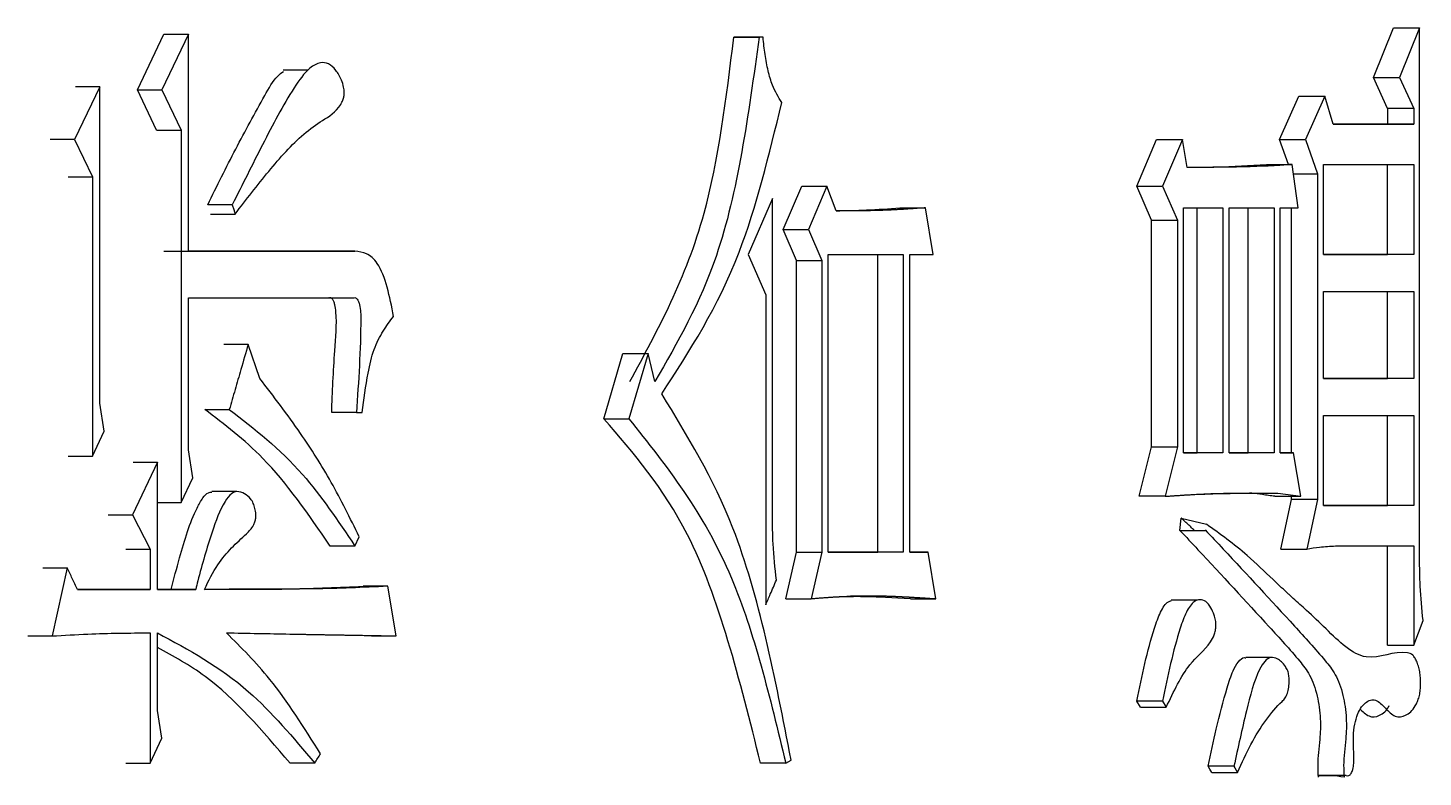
# Model space of a CAD drawing. Header units: millimetres. Extents: x 2136 to 4572, y 748 to 2471.
# Drawn here: x 3181.025 to 3185.889, y 1011.833 to 1014.446 of the extents above; entities that cross this region are included whole.
import ezdxf

# ---------------------------------------------------------------- set-up
doc = ezdxf.new("R2010")
doc.units = ezdxf.units.MM

msp = doc.modelspace()

# ---------------------------------------------------------------- linework, layer by layer
at = {"color": 7, "linetype": 'Continuous', "lineweight": 25}
for p, q in [((3181.4075, 1014.2294), (3181.4995, 1014.4241)), ((3181.5848, 1014.4241), (3181.4926, 1014.2294)), ((3181.4995, 1014.4241), (3181.5848, 1014.4241)), ((3181.5848, 1013.6669), (3181.5848, 1014.4241)), ((3185.7163, 1014.2728), (3185.7858, 1014.4458)), ((3185.7858, 1014.4458), (3185.8767, 1014.4458)), ((3185.8767, 1014.4458), (3185.8071, 1014.2728)), ((3185.8767, 1012.5961), (3185.8767, 1014.4458)), ((3183.4862, 1014.4133), (3183.5741, 1014.4133)), ((3183.5881, 1014.4133), (3183.5002, 1014.4133)), ((3183.5881, 1014.4133), (3183.5741, 1014.4133)), ((3182.0017, 1014.2986), (3181.9153, 1014.2986)), ((3185.7163, 1014.2728), (3185.8071, 1014.2728)), ((3185.7654, 1014.1646), (3185.7163, 1014.2728)), ((3185.8071, 1014.2728), (3185.8563, 1014.1646)), ((3181.2762, 1014.2402), (3181.1881, 1014.0563)), ((3181.2762, 1014.2402), (3181.1914, 1014.2402)), ((3181.4075, 1014.2294), (3181.4926, 1014.2294)), ((3181.474, 1014.0888), (3181.4075, 1014.2294)), ((3181.4926, 1014.2294), (3181.5592, 1014.0888)), ((3185.3888, 1014.0564), (3185.4557, 1014.2078)), ((3185.4557, 1014.2078), (3185.5462, 1014.2078)), ((3185.5462, 1014.2078), (3185.4792, 1014.0564)), ((3185.5754, 1014.1105), (3185.5462, 1014.2078)), ((3185.8563, 1014.1646), (3185.7654, 1014.1646)), ((3185.7654, 1014.1646), (3185.7654, 1014.1105)), ((3185.8563, 1014.1646), (3185.8563, 1014.1105)), ((3181.474, 1014.0888), (3181.5592, 1014.0888)), ((3181.5592, 1014.0888), (3181.5592, 1012.7907)), ((3185.7654, 1014.1105), (3185.8563, 1014.1105)), ((3181.1881, 1014.0563), (3181.1034, 1014.0563)), ((3181.1881, 1014.0563), (3181.2504, 1013.9265)), ((3184.891, 1013.8941), (3184.96, 1014.0564)), ((3184.96, 1014.0564), (3185.0498, 1014.0564)), ((3185.0498, 1014.0564), (3184.9807, 1013.8941)), ((3185.067, 1013.959), (3185.0498, 1014.0564)), ((3185.3888, 1014.0564), (3185.4792, 1014.0564)), ((3185.4193, 1013.9699), (3185.3888, 1014.0564)), ((3185.4792, 1014.0564), (3185.5211, 1013.9374)), ((3185.3427, 1013.9699), (3185.433, 1013.9699)), ((3185.454, 1013.8184), (3185.433, 1013.9699)), ((3185.4375, 1013.9374), (3185.5211, 1013.9374)), ((3185.5211, 1013.9374), (3185.5211, 1012.8016)), ((3185.542, 1013.6562), (3185.542, 1013.9699)), ((3185.542, 1013.9699), (3185.8563, 1013.9699)), ((3185.7654, 1013.6562), (3185.7654, 1013.9699)), ((3185.8563, 1013.9699), (3185.8562, 1013.6562)), ((3181.1655, 1013.9265), (3181.2504, 1013.9265)), ((3183.6581, 1013.7427), (3183.7228, 1013.8941)), ((3183.7228, 1013.8941), (3183.8109, 1013.8941)), ((3183.8109, 1013.8941), (3183.7462, 1013.7427)), ((3183.8432, 1013.8076), (3183.8109, 1013.8941)), ((3184.891, 1013.8941), (3184.9807, 1013.8941)), ((3184.9427, 1013.7751), (3184.891, 1013.8941)), ((3184.9807, 1013.8941), (3185.0325, 1013.7751)), ((3183.6208, 1013.8508), (3183.5367, 1013.6561)), ((3183.6208, 1012.7475), (3183.6208, 1013.8508)), ((3181.7377, 1013.8291), (3181.6522, 1013.8291)), ((3181.6623, 1013.7966), (3181.7478, 1013.7966)), ((3184.0654, 1013.8184), (3184.1541, 1013.8184)), ((3184.1812, 1013.6561), (3184.1541, 1013.8184)), ((3185.0541, 1012.9638), (3185.0541, 1013.8184)), ((3185.0541, 1013.8184), (3185.1913, 1013.8184)), ((3185.1013, 1012.9638), (3185.1013, 1013.8184)), ((3185.1913, 1013.8184), (3185.1913, 1012.9638)), ((3185.2127, 1012.9638), (3185.2127, 1013.8184)), ((3185.2127, 1013.8184), (3185.3697, 1013.8184)), ((3185.2795, 1012.9639), (3185.2795, 1013.8184)), ((3185.3697, 1013.8184), (3185.3697, 1012.9639)), ((3185.3908, 1013.8184), (3185.454, 1013.8184)), ((3185.3908, 1012.9639), (3185.3908, 1013.8184)), ((3185.4306, 1012.9639), (3185.4307, 1013.8184)), ((3183.6581, 1013.7427), (3183.7462, 1013.7427)), ((3183.7043, 1013.6345), (3183.6581, 1013.7427)), ((3183.7462, 1013.7427), (3183.7925, 1013.6345)), ((3184.9427, 1013.7751), (3185.0325, 1013.7751)), ((3184.9427, 1012.9855), (3184.9427, 1013.7751)), ((3185.0325, 1013.7751), (3185.0325, 1012.9855)), ((3181.4995, 1013.6669), (3182.0795, 1013.6669)), ((3182.1655, 1013.6669), (3181.5848, 1013.6669)), ((3182.0795, 1013.6669), (3182.1655, 1013.6669)), ((3183.5367, 1013.6561), (3183.5974, 1013.5155)), ((3183.8156, 1012.6177), (3183.8156, 1013.6561)), ((3183.8156, 1013.6561), (3184.0768, 1013.6561)), ((3183.9883, 1012.6177), (3183.9883, 1013.6561)), ((3184.0768, 1013.6561), (3184.0768, 1012.6177)), ((3184.0996, 1013.6561), (3184.1812, 1013.6561)), ((3184.0996, 1012.6177), (3184.0996, 1013.6561)), ((3185.8562, 1013.6562), (3185.542, 1013.6562)), ((3185.542, 1013.6562), (3185.7654, 1013.6562)), ((3185.8562, 1013.6562), (3185.7654, 1013.6562)), ((3183.7043, 1013.6345), (3183.7925, 1013.6345)), ((3183.7043, 1012.6177), (3183.7043, 1013.6345)), ((3183.7925, 1013.6345), (3183.7925, 1012.6177)), ((3181.5848, 1013.5046), (3182.1605, 1013.5047)), ((3181.5848, 1012.9746), (3181.5848, 1013.5046)), ((3182.0745, 1013.5047), (3182.1605, 1013.5047)), ((3183.5974, 1013.5155), (3183.5974, 1012.4338)), ((3185.542, 1013.2235), (3185.542, 1013.5264)), ((3185.542, 1013.5264), (3185.8562, 1013.5264)), ((3185.7654, 1013.2235), (3185.7654, 1013.5264)), ((3185.8562, 1013.5264), (3185.8562, 1013.2235)), ((3181.7935, 1013.3424), (3181.7079, 1013.3424)), ((3181.834, 1013.2234), (3181.7935, 1013.3424)), ((3183.0332, 1013.0828), (3183.0999, 1013.31)), ((3183.0999, 1013.31), (3183.1873, 1013.31)), ((3183.1873, 1013.31), (3183.1205, 1013.0828)), ((3185.8562, 1013.2235), (3185.542, 1013.2235)), ((3185.542, 1013.2235), (3185.7654, 1013.2235)), ((3185.8562, 1013.2235), (3185.7654, 1013.2235)), ((3181.2918, 1013.0395), (3181.2762, 1013.1369)), ((3181.642, 1013.1152), (3181.7275, 1013.1152)), ((3182.1705, 1013.1044), (3182.0844, 1013.1044)), ((3182.1705, 1013.1044), (3182.1904, 1013.1044)), ((3185.542, 1012.78), (3185.542, 1013.0937)), ((3185.542, 1013.0937), (3185.8562, 1013.0937)), ((3185.7654, 1012.78), (3185.7654, 1013.0937)), ((3185.8562, 1013.0937), (3185.8562, 1012.78)), ((3181.2504, 1012.953), (3181.2918, 1013.0395)), ((3181.6001, 1012.8772), (3181.5848, 1012.9746)), ((3184.8996, 1012.8124), (3184.9427, 1012.9855)), ((3184.9427, 1012.9855), (3185.0325, 1012.9855)), ((3185.0325, 1012.9855), (3184.9893, 1012.8124)), ((3185.1913, 1012.9638), (3185.0541, 1012.9638)), ((3185.0541, 1012.9638), (3185.1013, 1012.9638)), ((3185.1913, 1012.9638), (3185.1013, 1012.9638)), ((3185.3697, 1012.9639), (3185.2127, 1012.9638)), ((3185.2127, 1012.9639), (3185.2795, 1012.9639)), ((3185.3697, 1012.9639), (3185.2795, 1012.9639)), ((3185.4372, 1012.9639), (3185.3908, 1012.9639)), ((3185.3908, 1012.9639), (3185.4372, 1012.9639)), ((3185.4624, 1012.8124), (3185.4372, 1012.9639)), ((3181.1655, 1012.953), (3181.2504, 1012.953)), ((3181.4772, 1012.9313), (3181.3898, 1012.7474)), ((3181.3921, 1012.9313), (3181.4772, 1012.9313)), ((3181.4772, 1012.4878), (3181.4772, 1012.9313)), ((3181.5592, 1012.7907), (3181.6001, 1012.8772)), ((3181.7525, 1012.8289), (3181.6665, 1012.8289)), ((3185.2922, 1012.8232), (3185.2843, 1012.8233)), ((3185.2922, 1012.8232), (3185.3824, 1012.8232)), ((3185.3824, 1012.8232), (3185.4624, 1012.8124)), ((3181.4772, 1012.7907), (3181.5592, 1012.7907)), ((3184.9893, 1012.8124), (3184.8996, 1012.8124)), ((3185.372, 1012.8124), (3185.4624, 1012.8124)), ((3185.393, 1012.6285), (3185.4306, 1012.8016)), ((3185.4306, 1012.8016), (3185.4306, 1012.8124)), ((3185.5211, 1012.8016), (3185.4306, 1012.8016)), ((3185.5211, 1012.8016), (3185.4834, 1012.6285)), ((3185.8562, 1012.78), (3185.542, 1012.78)), ((3185.542, 1012.78), (3185.7654, 1012.78)), ((3185.8562, 1012.78), (3185.7654, 1012.78)), ((3181.3048, 1012.7474), (3181.3898, 1012.7474)), ((3181.3898, 1012.7474), (3181.4516, 1012.6284)), ((3185.0415, 1012.6934), (3185.0458, 1012.7367)), ((3185.0458, 1012.7367), (3185.1335, 1012.715)), ((3182.1655, 1012.6392), (3182.1805, 1012.6717)), ((3181.3665, 1012.6284), (3181.4516, 1012.6284)), ((3181.4516, 1012.6284), (3181.4516, 1012.4878)), ((3182.1655, 1012.6392), (3182.0794, 1012.6392)), ((3185.393, 1012.6285), (3185.4834, 1012.6285)), ((3185.7654, 1012.2932), (3185.7654, 1012.6393)), ((3185.8562, 1012.6393), (3185.8562, 1012.2932)), ((3183.6673, 1012.4554), (3183.7043, 1012.6177)), ((3183.7043, 1012.6177), (3183.7925, 1012.6177)), ((3183.7925, 1012.6177), (3183.7555, 1012.4554)), ((3184.0768, 1012.6177), (3183.8156, 1012.6177)), ((3183.8156, 1012.6177), (3183.9883, 1012.6177)), ((3184.0768, 1012.6177), (3183.9883, 1012.6177)), ((3184.1631, 1012.6177), (3184.0996, 1012.6177)), ((3184.0996, 1012.6177), (3184.1631, 1012.6177)), ((3184.1903, 1012.4554), (3184.1631, 1012.6177)), ((3181.0774, 1012.5635), (3181.1621, 1012.5635)), ((3181.1621, 1012.5635), (3181.1101, 1012.3256)), ((3181.4516, 1012.4878), (3181.1985, 1012.4878)), ((3181.1985, 1012.4878), (3181.3664, 1012.4878)), ((3181.3665, 1012.4878), (3181.4516, 1012.4878)), ((3181.6103, 1012.4878), (3181.4772, 1012.4878)), ((3181.4772, 1012.4878), (3181.525, 1012.4878)), ((3181.525, 1012.4878), (3181.6103, 1012.4878)), ((3182.2799, 1012.4986), (3182.1937, 1012.4986)), ((3182.3097, 1012.3256), (3182.2799, 1012.4986)), ((3183.6673, 1012.4554), (3183.7555, 1012.4554)), ((3184.1016, 1012.4554), (3183.9926, 1012.4608)), ((3184.1016, 1012.4554), (3184.1903, 1012.4554)), ((3185.1001, 1012.45), (3185.0102, 1012.45)), ((3185.8562, 1012.2932), (3185.8889, 1012.3797)), ((3181.4516, 1012.3364), (3181.4515, 1011.882)), ((3181.4772, 1012.0659), (3181.4772, 1012.3363)), ((3181.0255, 1012.3256), (3181.1101, 1012.3256)), ((3182.2235, 1012.3256), (3182.3097, 1012.3256)), ((3185.3616, 1012.2506), (3185.2705, 1012.2506)), ((3184.9039, 1012.0768), (3184.8909, 1012.0985)), ((3184.9807, 1012.0985), (3184.9936, 1012.0768)), ((3181.4926, 1011.9686), (3181.4772, 1012.0659)), ((3184.9039, 1012.0768), (3184.9936, 1012.0768)), ((3181.4515, 1011.882), (3181.4926, 1011.9686)), ((3183.6673, 1011.8821), (3183.6859, 1011.8929)), ((3181.3665, 1011.882), (3181.4515, 1011.882)), ((3182.0254, 1011.882), (3181.9395, 1011.882)), ((3183.6673, 1011.8821), (3183.5793, 1011.8821)), ((3185.2297, 1011.8713), (3185.1396, 1011.8713)), ((3185.1524, 1011.8497), (3185.2424, 1011.8497)), ((3185.6212, 1011.8389), (3185.5306, 1011.8389))]:
    msp.add_line(p, q, dxfattribs=at)
at = {"color": 7, "linetype": 'Continuous', "lineweight": 25, "flags": 128}
for points in [[(3183.5002, 1014.4133), (3183.4924, 1014.4133), (3183.4862, 1014.4133)], [(3181.2762, 1013.1369), (3181.2762, 1013.6068), (3181.2762, 1014.2402)], [(3181.2504, 1013.9265), (3181.2504, 1013.4565), (3181.2504, 1012.953)], [(3181.7377, 1013.8291), (3181.7428, 1013.8129), (3181.7478, 1013.7966)], [(3183.2111, 1013.2126), (3183.2052, 1013.2369), (3183.1992, 1013.2613), (3183.1933, 1013.2856), (3183.1873, 1013.31)], [(3185.0415, 1012.6934), (3185.0819, 1012.6934), (3185.1067, 1012.6934), (3185.1314, 1012.6934)], [(3185.7654, 1012.2932), (3185.7881, 1012.2932), (3185.8108, 1012.2932), (3185.8335, 1012.2932), (3185.8562, 1012.2932)], [(3184.9807, 1012.0985), (3184.9474, 1012.0985), (3184.9192, 1012.0985), (3184.8909, 1012.0985)], [(3185.1524, 1011.8497), (3185.1492, 1011.8552), (3185.1459, 1011.8607), (3185.1396, 1011.8713)], [(3185.2297, 1011.8713), (3185.2329, 1011.8658), (3185.2377, 1011.8578), (3185.2424, 1011.8497)]]:
    msp.add_lwpolyline(points, dxfattribs=at)
at = {"color": 7, "linetype": 'Continuous', "lineweight": 25}
for points, knots in [([(3183.1237, 1013.2126), (3183.2221, 1013.3933), (3183.4011, 1013.722), (3183.4598, 1014.1988), (3183.4862, 1014.4133)], [0, 0, 0, 0, 0.5499053, 1, 1, 1, 1]), ([(3183.5741, 1014.4133), (3183.5371, 1014.1423), (3183.4721, 1013.6656), (3183.2898, 1013.3492), (3183.2111, 1013.2126)], [0, 0, 0, 0, 0.568428, 1, 1, 1, 1]), ([(3183.6534, 1014.1862), (3183.6419, 1014.2046), (3183.6227, 1014.2352), (3183.605, 1014.2962), (3183.5943, 1014.3531), (3183.5902, 1014.3932), (3183.5881, 1014.4133)], [0, 0, 0, 0, 0.329917, 0.550134, 0.774051, 1, 1, 1, 1]), ([(3181.7478, 1013.7966), (3181.7866, 1013.847), (3181.8641, 1013.9477), (3181.9654, 1014.0624), (3182.0519, 1014.1245), (3182.1016, 1014.1525), (3182.1232, 1014.1919), (3182.1275, 1014.2069), (3182.1285, 1014.2226), (3182.1259, 1014.2427), (3182.1168, 1014.2706), (3182.0992, 1014.3005), (3182.0738, 1014.3234), (3182.0418, 1014.3272), (3181.9989, 1014.303), (3181.9297, 1014.2055), (3181.843, 1014.0389), (3181.7729, 1013.8991), (3181.7377, 1013.8291)], [0, 0, 0, 0, 0.14589, 0.291848, 0.364926, 0.43814, 0.449708, 0.457487, 0.465325, 0.474776, 0.490324, 0.518026, 0.54742, 0.577063, 0.617255, 0.685721, 0.842506, 1, 1, 1, 1]), ([(3181.6522, 1013.8291), (3181.6845, 1013.8946), (3181.7492, 1014.0256), (3181.8308, 1014.1723), (3181.8849, 1014.2707), (3181.9095, 1014.289), (3181.9163, 1014.294)], [0, 0, 0, 0, 0.3897755, 0.7796017, 0.9393177, 1, 1, 1, 1]), ([(3183.2349, 1013.1693), (3183.3328, 1013.3207), (3183.5105, 1013.5954), (3183.6091, 1014.0032), (3183.6534, 1014.1862)], [0, 0, 0, 0, 0.551247, 1, 1, 1, 1]), ([(3185.8563, 1014.1105), (3185.8152, 1014.1105), (3185.7222, 1014.1105), (3185.628, 1014.1105), (3185.5754, 1014.1105)], [0, 0, 0, 0, 0.44202, 1, 1, 1, 1]), ([(3185.5754, 1014.1105), (3185.5868, 1014.1105), (3185.6506, 1014.1105), (3185.7136, 1014.1105), (3185.7654, 1014.1105)], [0, 0, 0, 0, 0.178373, 1, 1, 1, 1]), ([(3185.433, 1013.9699), (3185.431, 1013.9697), (3185.4252, 1013.9693), (3185.4154, 1013.9685), (3185.4036, 1013.9676), (3185.3938, 1013.9669), (3185.386, 1013.9664), (3185.3801, 1013.966), (3185.3742, 1013.9656), (3185.3684, 1013.9653), (3185.3625, 1013.965), (3185.3566, 1013.9647), (3185.3507, 1013.9644), (3185.3389, 1013.9638), (3185.2976, 1013.9622), (3185.2502, 1013.9607), (3185.2086, 1013.9602), (3185.1967, 1013.96), (3185.1908, 1013.96), (3185.1848, 1013.9599), (3185.1788, 1013.9598), (3185.1729, 1013.9598), (3185.1669, 1013.9597), (3185.161, 1013.9596), (3185.155, 1013.9596), (3185.149, 1013.9595), (3185.1431, 1013.9595), (3185.1371, 1013.9595), (3185.1311, 1013.9594), (3185.1251, 1013.9594), (3185.1202, 1013.9593), (3185.1162, 1013.9593), (3185.1132, 1013.9593), (3185.1102, 1013.9593), (3185.1072, 1013.9593), (3185.1042, 1013.9592), (3185.1012, 1013.9592), (3185.0982, 1013.9592), (3185.0952, 1013.9592), (3185.0922, 1013.9592), (3185.0892, 1013.9592), (3185.0862, 1013.9591), (3185.0832, 1013.9591), (3185.0802, 1013.9591), (3185.0773, 1013.9591), (3185.0743, 1013.9591), (3185.0708, 1013.9591), (3185.0684, 1013.959), (3185.067, 1013.959)], [0, 0, 0, 0, 0.016204, 0.048613, 0.081022, 0.11343, 0.129634, 0.145839, 0.162043, 0.178247, 0.194452, 0.210656, 0.22686, 0.243065, 0.307882, 0.567153, 0.631971, 0.648175, 0.664379, 0.680583, 0.696788, 0.712992, 0.729196, 0.745401, 0.761605, 0.777809, 0.794014, 0.810218, 0.826422, 0.842626, 0.858831, 0.866933, 0.875035, 0.883137, 0.891239, 0.899342, 0.907444, 0.915546, 0.923648, 0.93175, 0.939852, 0.947954, 0.956057, 0.964159, 0.972261, 0.980363, 0.988465, 1, 1, 1, 1]), ([(3185.0713, 1013.9597), (3185.0718, 1013.9597), (3185.1042, 1013.9599), (3185.1951, 1013.9608), (3185.2846, 1013.9663), (3185.3427, 1013.9699)], [0, 0, 0, 0, 0.005708, 0.354347, 1, 1, 1, 1]), ([(3183.843, 1013.8082), (3183.8784, 1013.8088), (3183.9529, 1013.8101), (3184.0267, 1013.8155), (3184.0654, 1013.8184)], [0, 0, 0, 0, 0.474595, 1, 1, 1, 1]), ([(3184.1541, 1013.8184), (3184.1478, 1013.8179), (3184.1383, 1013.8173), (3184.1257, 1013.8164), (3184.1163, 1013.8157), (3184.1068, 1013.8151), (3184.0973, 1013.8144), (3184.0878, 1013.8138), (3184.0799, 1013.8133), (3184.0736, 1013.8129), (3184.0689, 1013.8127), (3184.0641, 1013.8124), (3184.0594, 1013.8121), (3184.0546, 1013.8119), (3184.0499, 1013.8116), (3184.0451, 1013.8114), (3184.0404, 1013.8111), (3184.0356, 1013.8109), (3184.0309, 1013.8107), (3184.0261, 1013.8105), (3184.0214, 1013.8103), (3184.0166, 1013.8101), (3184.0119, 1013.8099), (3184.0071, 1013.8097), (3184.0023, 1013.8096), (3183.9976, 1013.8094), (3183.9928, 1013.8093), (3183.988, 1013.8091), (3183.9833, 1013.809), (3183.9785, 1013.8089), (3183.9737, 1013.8088), (3183.969, 1013.8086), (3183.9642, 1013.8085), (3183.9594, 1013.8085), (3183.9547, 1013.8084), (3183.9499, 1013.8083), (3183.9451, 1013.8082), (3183.9403, 1013.8081), (3183.9355, 1013.8081), (3183.9308, 1013.808), (3183.926, 1013.808), (3183.9196, 1013.8079), (3183.9132, 1013.8079), (3183.9068, 1013.8078), (3183.9021, 1013.8078), (3183.8973, 1013.8077), (3183.8925, 1013.8077), (3183.8877, 1013.8077), (3183.8829, 1013.8077), (3183.8781, 1013.8077), (3183.8733, 1013.8076), (3183.8685, 1013.8076), (3183.8645, 1013.8076), (3183.8613, 1013.8076), (3183.8589, 1013.8076), (3183.8565, 1013.8076), (3183.8541, 1013.8076), (3183.8517, 1013.8076), (3183.8493, 1013.8076), (3183.8465, 1013.8076), (3183.8445, 1013.8076), (3183.8432, 1013.8076)], [0, 0, 0, 0, 0.061285, 0.091928, 0.12257, 0.153213, 0.183855, 0.214498, 0.24514, 0.260462, 0.275783, 0.291104, 0.306426, 0.321747, 0.337068, 0.352389, 0.367711, 0.383032, 0.398353, 0.413674, 0.428996, 0.444317, 0.459638, 0.47496, 0.490281, 0.505602, 0.520923, 0.536245, 0.551566, 0.566887, 0.582209, 0.59753, 0.612851, 0.628172, 0.643494, 0.658815, 0.674136, 0.689457, 0.704779, 0.7201, 0.735421, 0.750743, 0.781385, 0.796706, 0.812028, 0.827349, 0.84267, 0.857991, 0.873313, 0.888634, 0.903955, 0.919277, 0.934598, 0.942258, 0.949919, 0.95758, 0.96524, 0.972901, 0.980562, 0.988222, 1, 1, 1, 1]), ([(3182.2998, 1013.4398), (3182.2933, 1013.4743), (3182.2805, 1013.5422), (3182.2494, 1013.6252), (3182.2065, 1013.6629), (3182.1791, 1013.6656), (3182.1655, 1013.6669)], [0, 0, 0, 0, 0.291823, 0.574939, 0.78881, 1, 1, 1, 1]), ([(3182.0844, 1013.1044), (3182.0872, 1013.1762), (3182.0916, 1013.2929), (3182.104, 1013.4195), (3182.0969, 1013.4771), (3182.0921, 1013.4917), (3182.0873, 1013.5005), (3182.0823, 1013.5047), (3182.0779, 1013.5055), (3182.0757, 1013.5048), (3182.0745, 1013.5045)], [0, 0, 0, 0, 0.504472, 0.820051, 0.880672, 0.910958, 0.94026, 0.968978, 0.983953, 1, 1, 1, 1]), ([(3182.1605, 1013.5045), (3182.1622, 1013.5049), (3182.1654, 1013.5058), (3182.1707, 1013.5032), (3182.1758, 1013.4967), (3182.1816, 1013.4828), (3182.1857, 1013.4608), (3182.1862, 1013.3319), (3182.178, 1013.2136), (3182.1705, 1013.1044)], [0, 0, 0, 0, 0.022685, 0.043674, 0.07363, 0.104665, 0.167541, 0.232295, 1, 1, 1, 1]), ([(3182.1904, 1013.1044), (3182.1967, 1013.1507), (3182.2069, 1013.2264), (3182.2296, 1013.3268), (3182.263, 1013.39), (3182.2876, 1013.4233), (3182.2998, 1013.4398)], [0, 0, 0, 0, 0.3486089, 0.5710474, 0.7872472, 1, 1, 1, 1]), ([(3181.7935, 1013.3424), (3181.7849, 1013.313), (3181.7697, 1013.2605), (3181.7477, 1013.1847), (3181.7342, 1013.1384), (3181.7275, 1013.1152)], [0, 0, 0, 0, 0.387829, 0.693915, 1, 1, 1, 1]), ([(3182.1805, 1012.6717), (3182.1486, 1012.7361), (3182.0848, 1012.865), (3181.9683, 1013.0484), (3181.8819, 1013.1609), (3181.834, 1013.2234)], [0, 0, 0, 0, 0.30776, 0.615622, 1, 1, 1, 1]), ([(3183.6859, 1011.8929), (3183.63, 1012.1805), (3183.5314, 1012.6875), (3183.3244, 1013.0238), (3183.2349, 1013.1693)], [0, 0, 0, 0, 0.567325, 1, 1, 1, 1]), ([(3182.0794, 1012.6392), (3182.0036, 1012.7492), (3181.869, 1012.9443), (3181.711, 1013.0632), (3181.642, 1013.1152)], [0, 0, 0, 0, 0.563236, 1, 1, 1, 1]), ([(3181.7275, 1013.1152), (3181.8152, 1013.0473), (3181.973, 1012.9253), (3182.1063, 1012.7272), (3182.1655, 1012.6392)], [0, 0, 0, 0, 0.556366, 1, 1, 1, 1]), ([(3183.5793, 1011.8821), (3183.5068, 1012.1724), (3183.3795, 1012.6824), (3183.1375, 1012.9623), (3183.0332, 1013.0828)], [0, 0, 0, 0, 0.5693609, 1, 1, 1, 1]), ([(3183.0333, 1013.0828), (3183.0406, 1013.0828), (3183.0553, 1013.0828), (3183.0844, 1013.0828), (3183.1061, 1013.0828), (3183.1205, 1013.0828)], [0, 0, 0, 0, 0.252356, 0.504904, 1, 1, 1, 1]), ([(3183.1205, 1013.0828), (3183.2512, 1012.9189), (3183.489, 1012.6207), (3183.6119, 1012.1115), (3183.6673, 1011.8821)], [0, 0, 0, 0, 0.549466, 1, 1, 1, 1]), ([(3181.525, 1012.4878), (3181.5345, 1012.5246), (3181.5603, 1012.6237), (3181.5948, 1012.7371), (3181.6333, 1012.8055), (3181.6514, 1012.8259), (3181.6625, 1012.8271), (3181.6665, 1012.8275)], [0, 0, 0, 0, 0.274753, 0.74027, 0.857797, 0.948519, 1, 1, 1, 1]), ([(3181.6409, 1012.4878), (3181.6558, 1012.518), (3181.6974, 1012.602), (3181.7616, 1012.6568), (3181.8073, 1012.7011), (3181.8172, 1012.7226), (3181.8199, 1012.7364), (3181.8202, 1012.7526), (3181.8175, 1012.7706), (3181.8113, 1012.7894), (3181.7993, 1012.8087), (3181.7794, 1012.8225), (3181.7566, 1012.8323), (3181.7321, 1012.8223), (3181.6995, 1012.7784), (3181.6605, 1012.6725), (3181.6301, 1012.566), (3181.6128, 1012.4977), (3181.6103, 1012.4878)], [0, 0, 0, 0, 0.11687, 0.3258, 0.377744, 0.393029, 0.405901, 0.418726, 0.438143, 0.45802, 0.48112, 0.522189, 0.572441, 0.606763, 0.655286, 0.785224, 0.968955, 1, 1, 1, 1]), ([(3184.9893, 1012.8124), (3184.9914, 1012.8125), (3184.9946, 1012.8128), (3184.9998, 1012.8131), (3185.0051, 1012.8135), (3185.0114, 1012.8139), (3185.0177, 1012.8144), (3185.024, 1012.8148), (3185.0303, 1012.8152), (3185.0387, 1012.8158), (3185.0492, 1012.8165), (3185.0618, 1012.8173), (3185.0743, 1012.818), (3185.0995, 1012.8195), (3185.1287, 1012.821), (3185.1579, 1012.822), (3185.1725, 1012.8224), (3185.1829, 1012.8227), (3185.1933, 1012.8229), (3185.2058, 1012.8231), (3185.2182, 1012.8233), (3185.2307, 1012.8235), (3185.2431, 1012.8236), (3185.2556, 1012.8237), (3185.268, 1012.8237), (3185.2804, 1012.8238), (3185.2907, 1012.8237), (3185.299, 1012.8237), (3185.3052, 1012.8237), (3185.3114, 1012.8237), (3185.3176, 1012.8237), (3185.3238, 1012.8236), (3185.33, 1012.8236), (3185.3362, 1012.8236), (3185.3423, 1012.8235), (3185.3485, 1012.8235), (3185.3547, 1012.8234), (3185.3598, 1012.8234), (3185.364, 1012.8234), (3185.367, 1012.8233), (3185.3701, 1012.8233), (3185.3732, 1012.8233), (3185.3758, 1012.8233), (3185.3788, 1012.8233), (3185.3809, 1012.8232), (3185.3824, 1012.8232)], [0, 0, 0, 0, 0.015876, 0.023814, 0.03969, 0.055566, 0.071442, 0.087319, 0.103195, 0.119071, 0.150823, 0.182575, 0.214327, 0.246079, 0.373089, 0.436594, 0.468346, 0.484222, 0.515974, 0.547726, 0.579478, 0.611231, 0.642983, 0.674735, 0.706487, 0.738239, 0.769992, 0.785868, 0.801744, 0.81762, 0.833496, 0.849372, 0.865248, 0.881124, 0.897, 0.912876, 0.928753, 0.944629, 0.952567, 0.960505, 0.968443, 0.976381, 0.984319, 0.988288, 1, 1, 1, 1]), ([(3185.1004, 1012.8195), (3185.1376, 1012.8208), (3185.1935, 1012.8228), (3185.2534, 1012.8232), (3185.2873, 1012.8233), (3185.2884, 1012.8233), (3185.2885, 1012.8233)], [0, 0, 0, 0, 0.5664829, 0.8519745, 0.9816337, 1, 1, 1, 1]), ([(3185.372, 1012.8124), (3185.3648, 1012.8134), (3185.3504, 1012.8153), (3185.3238, 1012.819), (3185.3044, 1012.8216), (3185.2922, 1012.8232)], [0, 0, 0, 0, 0.271354, 0.542708, 1, 1, 1, 1]), ([(3183.6347, 1012.5203), (3183.6302, 1012.5621), (3183.622, 1012.637), (3183.6211, 1012.7136), (3183.6208, 1012.7475)], [0, 0, 0, 0, 0.5590432, 1, 1, 1, 1]), ([(3185.0922, 1012.6934), (3185.0832, 1012.7017), (3185.0697, 1012.7143), (3185.0548, 1012.7282), (3185.0485, 1012.7341), (3185.0466, 1012.7359), (3185.046, 1012.7365), (3185.0458, 1012.7367)], [0, 0, 0, 0, 0.57762, 0.877327, 0.960792, 0.985928, 1, 1, 1, 1]), ([(3185.0415, 1012.6934), (3185.0624, 1012.6711), (3185.167, 1012.5595), (3185.3064, 1012.4072), (3185.436, 1012.2665), (3185.4948, 1012.1928), (3185.521, 1012.1222), (3185.5324, 1012.0405), (3185.5298, 1011.9574), (3185.5196, 1011.8914), (3185.5223, 1011.847), (3185.5231, 1011.8334)], [0, 0, 0, 0, 0.1024351, 0.5121529, 0.6908177, 0.7518366, 0.8136757, 0.8676501, 0.91383, 0.9734792, 1, 1, 1, 1]), ([(3185.1296, 1012.6952), (3185.1506, 1012.6729), (3185.2552, 1012.5615), (3185.3951, 1012.4099), (3185.5248, 1012.2677), (3185.5842, 1012.1949), (3185.611, 1012.1246), (3185.6228, 1012.0429), (3185.6206, 1011.9586), (3185.6101, 1011.892), (3185.6128, 1011.847), (3185.6137, 1011.8333)], [0, 0, 0, 0, 0.102062, 0.510275, 0.689515, 0.750609, 0.812535, 0.866745, 0.912849, 0.973626, 1, 1, 1, 1]), ([(3185.6212, 1011.8389), (3185.6241, 1011.8383), (3185.63, 1011.8371), (3185.637, 1011.8439), (3185.6416, 1011.8521), (3185.6453, 1011.8633), (3185.6483, 1011.8876), (3185.6473, 1011.9182), (3185.6463, 1011.9461), (3185.6456, 1011.9745), (3185.648, 1012.0083), (3185.6571, 1012.0455), (3185.6707, 1012.0744), (3185.6873, 1012.0931), (3185.7052, 1012.1031), (3185.7297, 1012.1034), (3185.7576, 1012.0737), (3185.7912, 1012.039), (3185.8284, 1012.0452), (3185.8549, 1012.0678), (3185.8693, 1012.0955), (3185.8752, 1012.1129), (3185.8789, 1012.1324), (3185.8806, 1012.1536), (3185.8804, 1012.1752), (3185.8782, 1012.1964), (3185.8739, 1012.2162), (3185.8681, 1012.2337), (3185.8611, 1012.2484), (3185.8503, 1012.2629), (3185.7926, 1012.2793), (3185.6895, 1012.2141), (3185.5726, 1012.3288), (3185.4901, 1012.4085), (3185.4469, 1012.4469), (3185.4239, 1012.4677), (3185.4005, 1012.4892), (3185.352, 1012.5347), (3185.2606, 1012.6245), (3185.1815, 1012.6809), (3185.1335, 1012.715)], [0, 0, 0, 0, 0.0074279, 0.0151088, 0.018668, 0.0222618, 0.0303146, 0.0455372, 0.055335, 0.060934, 0.0765041, 0.0919131, 0.1068343, 0.1230066, 0.1386606, 0.1541664, 0.1852101, 0.2165399, 0.2480608, 0.27952, 0.2881035, 0.2959962, 0.3035999, 0.3113608, 0.3192842, 0.3270087, 0.3349183, 0.3433715, 0.3513163, 0.3590478, 0.3751738, 0.500216, 0.6249565, 0.6874438, 0.7294723, 0.7423687, 0.7498533, 0.7933768, 0.8747081, 1, 1, 1, 1]), ([(3185.4834, 1012.6285), (3185.4982, 1012.6311), (3185.5224, 1012.6354), (3185.5558, 1012.6379), (3185.5744, 1012.6389), (3185.5837, 1012.6393)], [0, 0, 0, 0, 0.443386, 0.721661, 1, 1, 1, 1]), ([(3185.5837, 1012.6393), (3185.6294, 1012.6393), (3185.7209, 1012.6393), (3185.8111, 1012.6393), (3185.8562, 1012.6393)], [0, 0, 0, 0, 0.499996, 1, 1, 1, 1]), ([(3185.8889, 1012.3797), (3185.8849, 1012.4195), (3185.8776, 1012.4906), (3185.877, 1012.5638), (3185.8767, 1012.5961)], [0, 0, 0, 0, 0.558835, 1, 1, 1, 1]), ([(3181.1985, 1012.4878), (3181.1924, 1012.5004), (3181.1803, 1012.5257), (3181.1682, 1012.5509), (3181.1621, 1012.5635)], [0, 0, 0, 0, 0.499999, 1, 1, 1, 1]), ([(3182.2799, 1012.4986), (3182.1939, 1012.4948), (3182.0649, 1012.4891), (3181.9235, 1012.489), (3181.8635, 1012.4887), (3181.8417, 1012.4886), (3181.828, 1012.4885), (3181.8171, 1012.4885), (3181.8062, 1012.4884), (3181.7952, 1012.4884), (3181.7843, 1012.4884), (3181.7761, 1012.4883), (3181.7678, 1012.4883), (3181.7569, 1012.4882), (3181.7459, 1012.4882), (3181.7349, 1012.4882), (3181.7267, 1012.4881), (3181.7157, 1012.4881), (3181.7061, 1012.4881), (3181.6979, 1012.488), (3181.6938, 1012.488), (3181.6896, 1012.488), (3181.6842, 1012.488), (3181.6787, 1012.488), (3181.6732, 1012.4879), (3181.669, 1012.4879), (3181.6635, 1012.4879), (3181.658, 1012.4879), (3181.6525, 1012.4879), (3181.6473, 1012.4878), (3181.6434, 1012.4878), (3181.6409, 1012.4878)], [0, 0, 0, 0, 0.408156, 0.61223, 0.663248, 0.688757, 0.714266, 0.727021, 0.739776, 0.765285, 0.778039, 0.790794, 0.803548, 0.816303, 0.841812, 0.854567, 0.867321, 0.880076, 0.905585, 0.911962, 0.918339, 0.924717, 0.931094, 0.943848, 0.950226, 0.956603, 0.96298, 0.975735, 0.982112, 0.988489, 1, 1, 1, 1]), ([(3181.6411, 1012.4881), (3181.6565, 1012.4882), (3181.7575, 1012.4886), (3181.9425, 1012.4878), (3182.11, 1012.495), (3182.1937, 1012.4986)], [0, 0, 0, 0, 0.082726, 0.541325, 1, 1, 1, 1]), ([(3183.5974, 1012.4338), (3183.6028, 1012.4461), (3183.6116, 1012.4667), (3183.6241, 1012.4956), (3183.6312, 1012.5121), (3183.6347, 1012.5203)], [0, 0, 0, 0, 0.428307, 0.714154, 1, 1, 1, 1]), ([(3183.7555, 1012.4554), (3183.7598, 1012.4558), (3183.7664, 1012.4564), (3183.7774, 1012.4573), (3183.7883, 1012.4582), (3183.7992, 1012.4589), (3183.8102, 1012.4597), (3183.8189, 1012.4603), (3183.8276, 1012.4609), (3183.8342, 1012.4614), (3183.8473, 1012.4624), (3183.8931, 1012.4656), (3183.9387, 1012.4661), (3183.9799, 1012.4658), (3183.9886, 1012.4656), (3183.9973, 1012.4654), (3184.0059, 1012.4652), (3184.0146, 1012.465), (3184.0232, 1012.4647), (3184.0297, 1012.4645), (3184.0351, 1012.4643), (3184.0405, 1012.4641), (3184.0448, 1012.4639), (3184.0491, 1012.4637), (3184.0535, 1012.4635), (3184.0578, 1012.4633), (3184.0632, 1012.4631), (3184.0675, 1012.4629), (3184.0718, 1012.4626), (3184.0761, 1012.4624), (3184.0804, 1012.4622), (3184.0858, 1012.4619), (3184.0901, 1012.4617), (3184.0944, 1012.4615), (3184.0987, 1012.4612), (3184.103, 1012.461), (3184.1073, 1012.4607), (3184.1116, 1012.4605), (3184.1159, 1012.4602), (3184.1213, 1012.4599), (3184.1256, 1012.4596), (3184.131, 1012.4593), (3184.1353, 1012.459), (3184.1396, 1012.4588), (3184.1439, 1012.4585), (3184.1482, 1012.4582), (3184.1535, 1012.4579), (3184.1578, 1012.4576), (3184.1621, 1012.4573), (3184.1664, 1012.457), (3184.1707, 1012.4567), (3184.175, 1012.4564), (3184.1791, 1012.4562), (3184.1842, 1012.4558), (3184.1883, 1012.4555), (3184.1903, 1012.4554)], [0, 0, 0, 0, 0.029904, 0.044856, 0.07476, 0.104664, 0.119616, 0.14952, 0.164472, 0.179424, 0.194376, 0.254184, 0.493446, 0.508398, 0.538302, 0.553254, 0.568206, 0.59811, 0.613062, 0.628014, 0.642966, 0.650442, 0.665394, 0.67287, 0.680346, 0.695298, 0.702774, 0.717726, 0.725202, 0.732678, 0.74763, 0.755106, 0.770057, 0.777533, 0.785009, 0.799961, 0.807437, 0.814913, 0.829865, 0.837341, 0.852293, 0.859769, 0.874721, 0.882197, 0.889673, 0.904625, 0.912101, 0.927053, 0.934529, 0.942005, 0.956957, 0.964433, 0.971909, 0.985954, 1, 1, 1, 1]), ([(3183.8366, 1012.4616), (3183.8596, 1012.4627), (3183.8936, 1012.4643), (3183.9585, 1012.4632), (3183.9835, 1012.4625), (3183.9944, 1012.4621), (3183.9934, 1012.4621), (3183.993, 1012.4621)], [0, 0, 0, 0, 0.522823, 0.776202, 0.909765, 0.965766, 1, 1, 1, 1]), ([(3184.8909, 1012.0985), (3184.9092, 1012.1868), (3184.932, 1012.2978), (3184.9724, 1012.4096), (3184.9938, 1012.4442), (3185.0077, 1012.4476), (3185.0111, 1012.4484)], [0, 0, 0, 0, 0.631295, 0.792978, 0.948304, 1, 1, 1, 1]), ([(3184.9936, 1012.0768), (3185.0195, 1012.1319), (3185.0653, 1012.2293), (3185.1306, 1012.2759), (3185.1593, 1012.3236), (3185.1654, 1012.344), (3185.1676, 1012.362), (3185.1655, 1012.3813), (3185.1595, 1012.4027), (3185.1486, 1012.427), (3185.1318, 1012.448), (3185.1111, 1012.4541), (3185.0868, 1012.4464), (3185.0622, 1012.4104), (3185.0219, 1012.2969), (3184.9989, 1012.1864), (3184.9807, 1012.0985)], [0, 0, 0, 0, 0.207454, 0.367231, 0.400729, 0.416588, 0.431291, 0.448091, 0.466661, 0.497247, 0.538505, 0.578637, 0.620092, 0.68235, 0.74713, 1, 1, 1, 1]), ([(3181.1101, 1012.3256), (3181.1516, 1012.328), (3181.2296, 1012.3327), (3181.3434, 1012.3357), (3181.4155, 1012.3361), (3181.4516, 1012.3364)], [0, 0, 0, 0, 0.362921, 0.681445, 1, 1, 1, 1]), ([(3181.4772, 1012.3363), (3181.5857, 1012.2778), (3181.7806, 1012.1728), (3181.9502, 1011.9713), (3182.0254, 1011.882)], [0, 0, 0, 0, 0.5569278, 1, 1, 1, 1]), ([(3182.0455, 1011.9145), (3181.9883, 1012.0059), (3181.8867, 1012.1682), (3181.7688, 1012.2852), (3181.7173, 1012.3364)], [0, 0, 0, 0, 0.562943, 1, 1, 1, 1]), ([(3181.7173, 1012.3364), (3181.7912, 1012.335), (3181.8696, 1012.3335), (3181.9521, 1012.332), (3181.9704, 1012.3317), (3181.9887, 1012.3313), (3182.007, 1012.331), (3182.0253, 1012.3307), (3182.0435, 1012.3304), (3182.0618, 1012.33), (3182.08, 1012.3297), (3182.0982, 1012.3294), (3182.1164, 1012.3291), (3182.1346, 1012.3287), (3182.1528, 1012.3284), (3182.1755, 1012.328), (3182.1937, 1012.3277), (3182.2118, 1012.3274), (3182.2299, 1012.327), (3182.2457, 1012.3267), (3182.2616, 1012.3265), (3182.2706, 1012.3263), (3182.2796, 1012.3261), (3182.288, 1012.326), (3182.2981, 1012.3258), (3182.3058, 1012.3256), (3182.3097, 1012.3256)], [0, 0, 0, 0, 0.370203, 0.393341, 0.416478, 0.462753, 0.485891, 0.509029, 0.555304, 0.578441, 0.601579, 0.647854, 0.670992, 0.694129, 0.740405, 0.763542, 0.809817, 0.832955, 0.856093, 0.902368, 0.913937, 0.937074, 0.948643, 0.960212, 0.980106, 1, 1, 1, 1]), ([(3181.9395, 1011.882), (3181.8437, 1011.9945), (3181.6986, 1012.1649), (3181.5333, 1012.2544), (3181.4772, 1012.2848)], [0, 0, 0, 0, 0.660602, 1, 1, 1, 1]), ([(3185.1396, 1011.8713), (3185.1487, 1011.9148), (3185.1683, 1012.0093), (3185.1979, 1012.1194), (3185.2233, 1012.2004), (3185.2442, 1012.2368), (3185.2605, 1012.2515), (3185.2694, 1012.2495), (3185.2708, 1012.2492)], [0, 0, 0, 0, 0.286852, 0.622404, 0.772133, 0.876755, 0.981673, 1, 1, 1, 1]), ([(3185.2424, 1011.8497), (3185.2575, 1011.8832), (3185.3031, 1011.9847), (3185.3621, 1012.064), (3185.4082, 1012.1078), (3185.4164, 1012.1251), (3185.4212, 1012.1465), (3185.4227, 1012.1684), (3185.4213, 1012.1885), (3185.4167, 1012.2062), (3185.4037, 1012.2294), (3185.3835, 1012.2458), (3185.3586, 1012.2537), (3185.3366, 1012.24), (3185.3034, 1012.184), (3185.2691, 1012.0535), (3185.2436, 1011.9357), (3185.2297, 1011.8713)], [0, 0, 0, 0, 0.118686, 0.359193, 0.382947, 0.402076, 0.42122, 0.441112, 0.455767, 0.470498, 0.490907, 0.5484, 0.590659, 0.633123, 0.67426, 0.821854, 1, 1, 1, 1]), ([(3185.6699, 1012.0701), (3185.6717, 1012.0682), (3185.6844, 1012.0558), (3185.7099, 1012.0369), (3185.7405, 1012.049), (3185.7611, 1012.0655), (3185.7685, 1012.0789), (3185.7707, 1012.0829)], [0, 0, 0, 0, 0.056784, 0.388506, 0.737485, 0.920114, 1, 1, 1, 1]), ([(3182.0254, 1011.882), (3182.0287, 1011.8874), (3182.0354, 1011.8983), (3182.0421, 1011.9091), (3182.0455, 1011.9145)], [0, 0, 0, 0, 0.5, 1, 1, 1, 1]), ([(3185.6136, 1011.8333), (3185.5983, 1011.8354), (3185.5716, 1011.8389), (3185.5422, 1011.8391), (3185.5274, 1011.8372), (3185.5239, 1011.8354), (3185.5232, 1011.8343), (3185.5231, 1011.8338), (3185.5231, 1011.8335), (3185.5231, 1011.8334)], [0, 0, 0, 0, 0.4936042, 0.8618762, 0.9556623, 0.9820838, 0.9915388, 0.9957956, 1, 1, 1, 1]), ([(3185.5306, 1011.8389), (3185.529, 1011.8389), (3185.5265, 1011.8389), (3185.5239, 1011.8389), (3185.5233, 1011.8389), (3185.5233, 1011.8389), (3185.5233, 1011.8389), (3185.5282, 1011.8389), (3185.5467, 1011.8389), (3185.5675, 1011.8389), (3185.5836, 1011.8389), (3185.5913, 1011.8389)], [0, 0, 0, 0, 0.130494, 0.199379, 0.207103, 0.209603, 0.211282, 0.211887, 0.478621, 0.750544, 1, 1, 1, 1])]:
    msp.add_open_spline(points, degree=3, knots=knots, dxfattribs=at)

doc.saveas('drawing.dxf')
